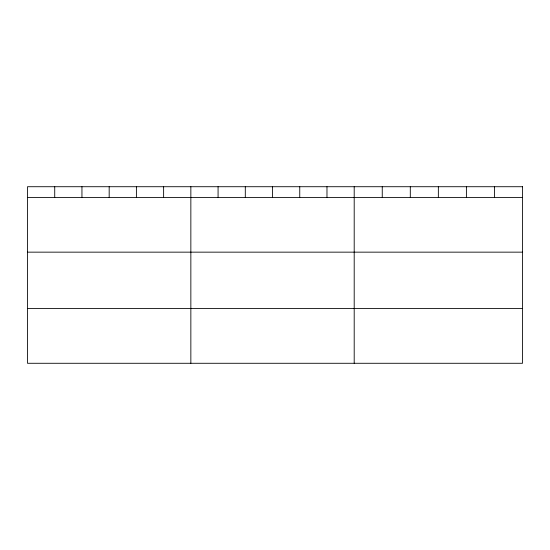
<?xml version="1.0" encoding="UTF-8"?>
<svg xmlns="http://www.w3.org/2000/svg" width="550" height="550" viewBox="0 0 550 550"><rect width="100%" height="100%" fill="white"/><g stroke="black" fill="none" stroke-linecap="round" stroke-linejoin="round"><path stroke-width="0.82" d="M27.5 197.423L522.5 197.423M27.5 252.154L522.5 252.154M27.5 308.55L522.5 308.55M494.45 186.718L494.45 197.423M466.4 186.718L466.4 197.423M438.35 186.718L438.35 197.423M410.3 186.718L410.3 197.423M382.25 186.718L382.25 197.423M354.2 186.718L354.2 363.282M326.975 186.718L326.975 197.423M299.75 186.718L299.75 197.423M272.525 186.718L272.525 197.423M245.3 186.718L245.3 197.423M218.075 186.718L218.075 197.423M190.85 186.718L190.85 363.282M163.625 186.718L163.625 197.423M136.4 186.718L136.4 197.423M109.175 186.718L109.175 197.423M81.95 186.718L81.95 197.423M54.725 186.718L54.725 197.423M522.5 186.718L27.5 186.718L27.5 363.282L522.5 363.282L522.5 186.718"/></g></svg>
